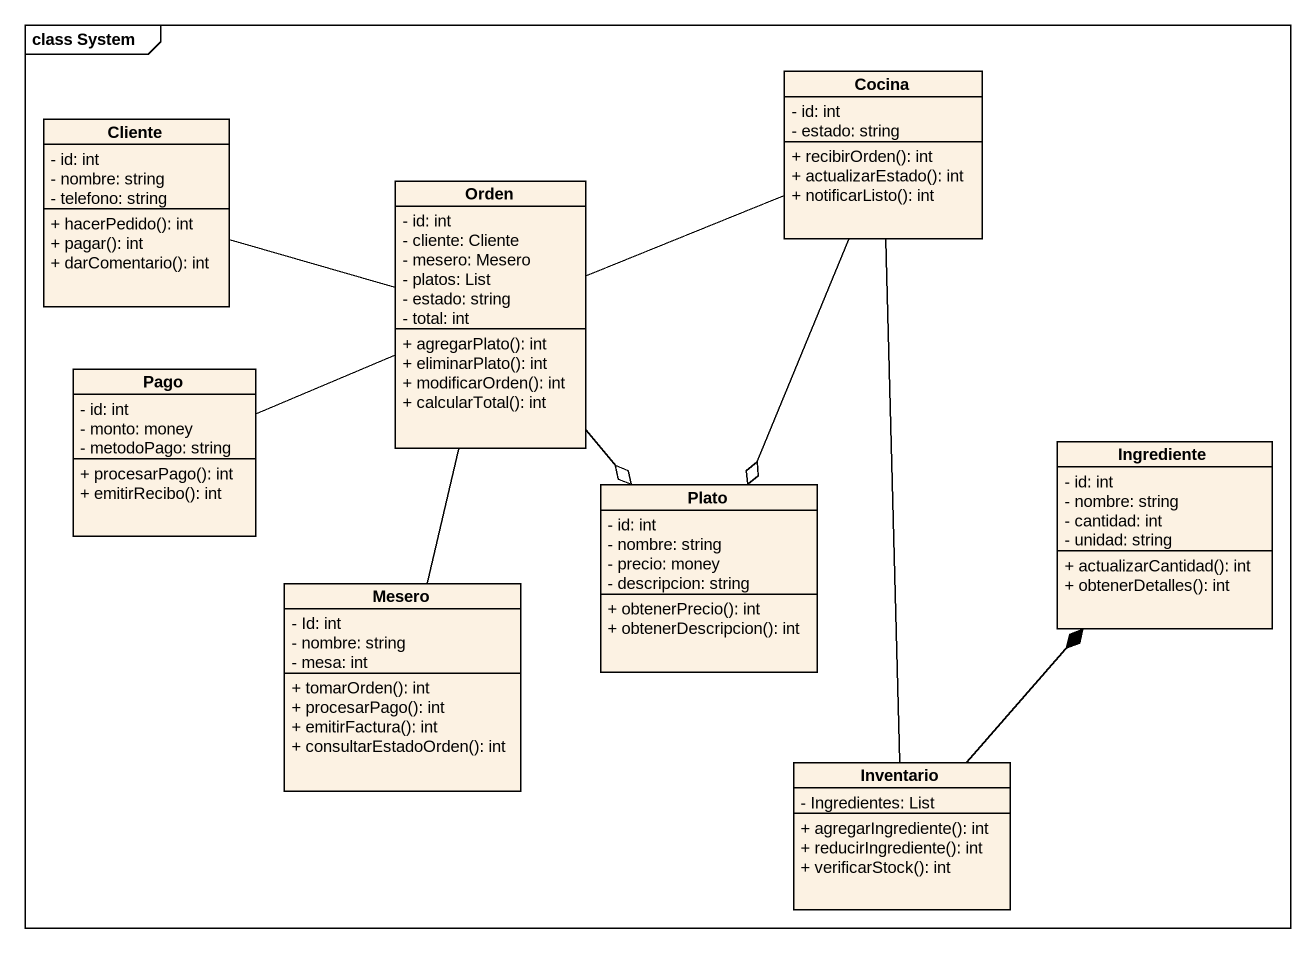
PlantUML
@startuml
mainframe class System
hide circle
hide empty members
skinparam classAttributeIconSize 0
class Cocina {
  - id: int
  - estado: string
  + recibirOrden(): int
  + actualizarEstado(): int
  + notificarListo(): int
}
class Cliente {
  - id: int
  - nombre: string
  - telefono: string
  + hacerPedido(): int
  + pagar(): int
  + darComentario(): int
}
class Orden {
  - id: int
  - cliente: Cliente
  - mesero: Mesero
  - platos: List
  - estado: string
  - total: int
  + agregarPlato(): int
  + eliminarPlato(): int
  + modificarOrden(): int
  + calcularTotal(): int
}
class Pago {
  - id: int
  - monto: money
  - metodoPago: string
  + procesarPago(): int
  + emitirRecibo(): int
}
class Plato {
  - id: int
  - nombre: string
  - precio: money
  - descripcion: string
  + obtenerPrecio(): int
  + obtenerDescripcion(): int
}
class Ingrediente {
  - id: int
  - nombre: string
  - cantidad: int
  - unidad: string
  + actualizarCantidad(): int
  + obtenerDetalles(): int
}
class Mesero {
  - Id: int
  - nombre: string
  - mesa: int
  + tomarOrden(): int
  + procesarPago(): int
  + emitirFactura(): int
  + consultarEstadoOrden(): int
}
class Inventario {
  - Ingredientes: List
  + agregarIngrediente(): int
  + reducirIngrediente(): int
  + verificarStock(): int
}
Cocina -left- Orden
Cocina --o Plato
Cliente -right- Orden
Orden --o Plato
Pago -right- Orden
Mesero -up- Orden
Inventario -up- Cocina
Inventario -up-* Ingrediente
@enduml
